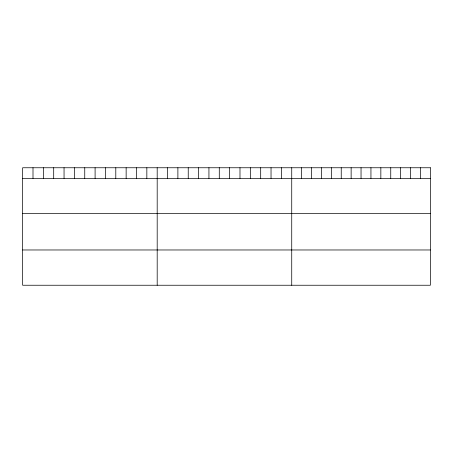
<?xml version="1.0" encoding="UTF-8"?>
<svg xmlns="http://www.w3.org/2000/svg" width="453" height="453" viewBox="0 0 453 453"><rect width="100%" height="100%" fill="white"/><g stroke="black" fill="none" stroke-linecap="round" stroke-linejoin="round"><path stroke-width="0.68" d="M22.65 178.357L430.35 178.357M22.65 213.629L430.35 213.629M22.65 249.971L430.35 249.971M420.446 167.757L420.446 178.357M410.548 167.757L410.548 178.357M400.645 167.757L400.645 178.357M390.746 167.757L390.746 178.357M380.843 167.757L380.843 178.357M370.945 167.757L370.945 178.357M361.041 167.757L361.041 178.357M351.137 167.757L351.137 178.357M341.239 167.757L341.239 178.357M331.336 167.757L331.336 178.357M321.437 167.757L321.437 178.357M311.534 167.757L311.534 178.357M301.636 167.757L301.636 178.357M291.732 167.757L291.732 285.243M281.381 167.757L281.381 178.357M271.036 167.757L271.036 178.357M260.685 167.757L260.685 178.357M250.333 167.757L250.333 178.357M239.988 167.757L239.988 178.357M229.637 167.757L229.637 178.357M219.286 167.757L219.286 178.357M208.935 167.757L208.935 178.357M198.59 167.757L198.59 178.357M188.238 167.757L188.238 178.357M177.887 167.757L177.887 178.357M167.542 167.757L167.542 178.357M157.191 167.757L157.191 285.243M146.84 167.757L146.84 178.357M136.495 167.757L136.495 178.357M126.144 167.757L126.144 178.357M115.792 167.757L115.792 178.357M105.447 167.757L105.447 178.357M95.096 167.757L95.096 178.357M84.745 167.757L84.745 178.357M74.394 167.757L74.394 178.357M64.049 167.757L64.049 178.357M53.697 167.757L53.697 178.357M43.346 167.757L43.346 178.357M33.001 167.757L33.001 178.357M430.35 167.757L22.65 167.757L22.65 285.243L430.35 285.243L430.35 167.757"/></g></svg>
